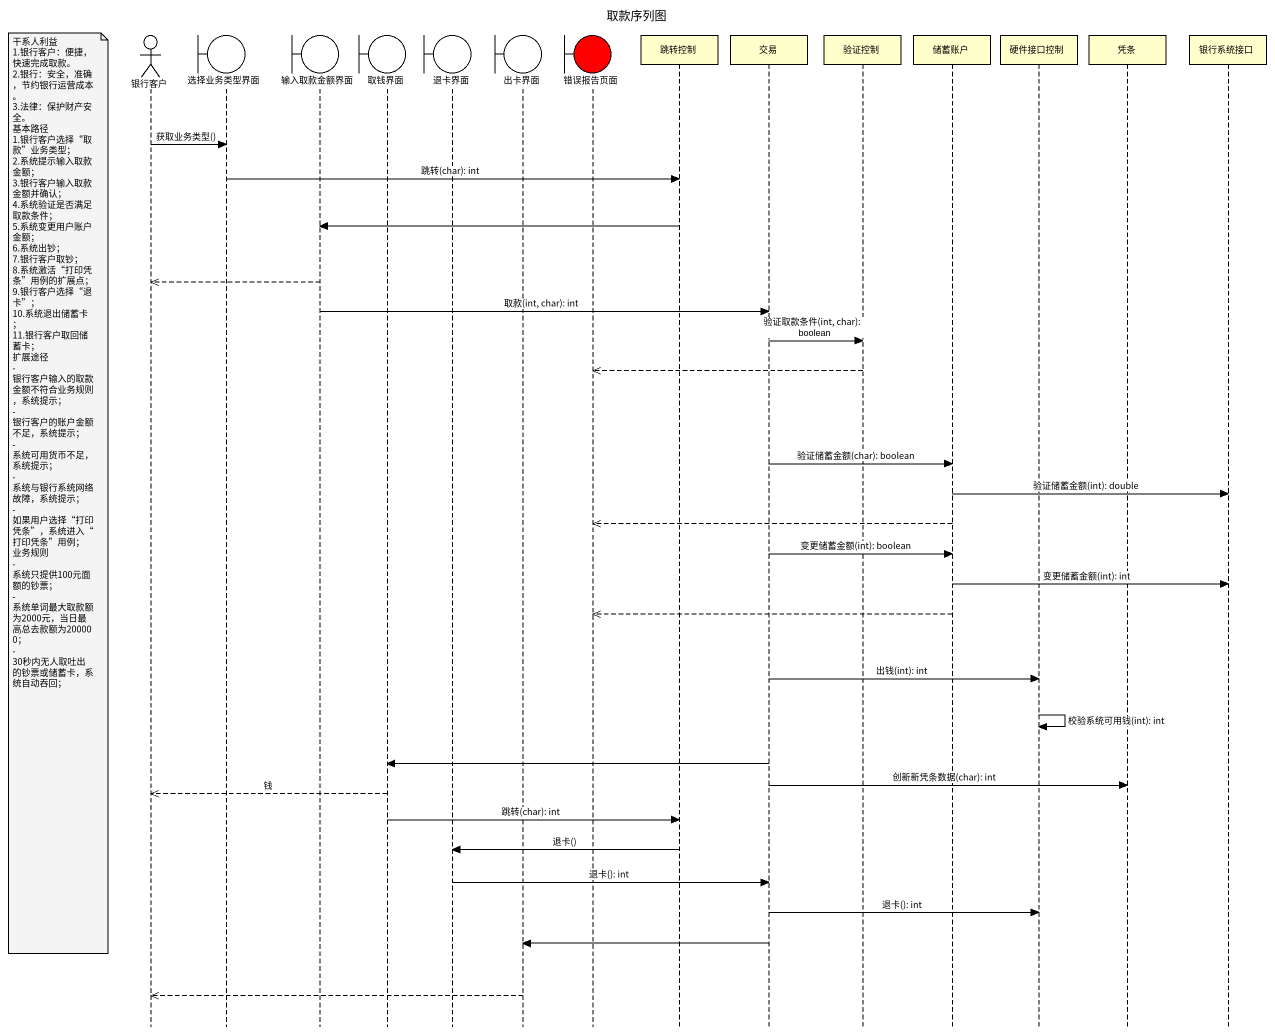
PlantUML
@startuml
title 取款序列图
hide footbox
actor 银行客户
boundary 选择业务类型界面
boundary 输入取款金额界面
boundary 取钱界面
boundary 退卡界面
boundary 出卡界面
boundary 错误报告页面 #FF0000
participant 跳转控制
participant 交易
participant 验证控制
participant 储蓄账户
participant 硬件接口控制
participant 凭条
participant 银行系统接口

银行客户 -> 选择业务类型界面 : 获取业务类型()
选择业务类型界面 -> 跳转控制 : 跳转(char): int
跳转控制 -> 输入取款金额界面
输入取款金额界面 -->> 银行客户
输入取款金额界面 -> 交易 : 取款(int, char): int
交易 -> 验证控制 : 验证取款条件(int, char): boolean
验证控制 -->> 错误报告页面
交易 -> 储蓄账户 : 验证储蓄金额(char): boolean
note left of 银行客户
  干系人利益
  1.银行客户：便捷，快速完成取款。
  2.银行：安全，准确，节约银行运营成本。
  3.法律：保护财产安全。
  基本路径
  1.银行客户选择“取款”业务类型；
  2.系统提示输入取款金额；
  3.银行客户输入取款金额并确认；
  4.系统验证是否满足取款条件；
  5.系统变更用户账户金额；
  6.系统出钞；
  7.银行客户取钞；
  8.系统激活“打印凭条”用例的扩展点；
  9.银行客户选择“退卡”；
  10.系统退出储蓄卡；
  11.银行客户取回储蓄卡；
  扩展途径
  - 银行客户输入的取款金额不符合业务规则，系统提示；
  - 银行客户的账户金额不足，系统提示；
  - 系统可用货币不足，系统提示；
  - 系统与银行系统网络故障，系统提示；
  - 如果用户选择“打印凭条”，系统进入“打印凭条”用例；
  业务规则
  - 系统只提供100元面额的钞票；
  - 系统单词最大取款额为2000元，当日最高总去款额为200000；
  - 30秒内无人取吐出的钞票或储蓄卡，系统自动吞回；
end note
储蓄账户 -> 银行系统接口 : 验证储蓄金额(int): double
储蓄账户 -->> 错误报告页面
交易 -> 储蓄账户 : 变更储蓄金额(int): boolean
储蓄账户 -> 银行系统接口 : 变更储蓄金额(int): int
储蓄账户 -->> 错误报告页面
交易 -> 硬件接口控制 : 出钱(int): int
硬件接口控制 -> 硬件接口控制 : 校验系统可用钱(int): int
交易 -> 取钱界面
交易 -> 凭条 : 创新新凭条数据(char): int
取钱界面 -->> 银行客户 : 钱
取钱界面 -> 跳转控制 : 跳转(char): int
跳转控制 -> 退卡界面 : 退卡()
退卡界面 -> 交易 : 退卡(): int
交易 -> 硬件接口控制 : 退卡(): int
交易 -> 出卡界面
出卡界面 -->> 银行客户
@enduml
